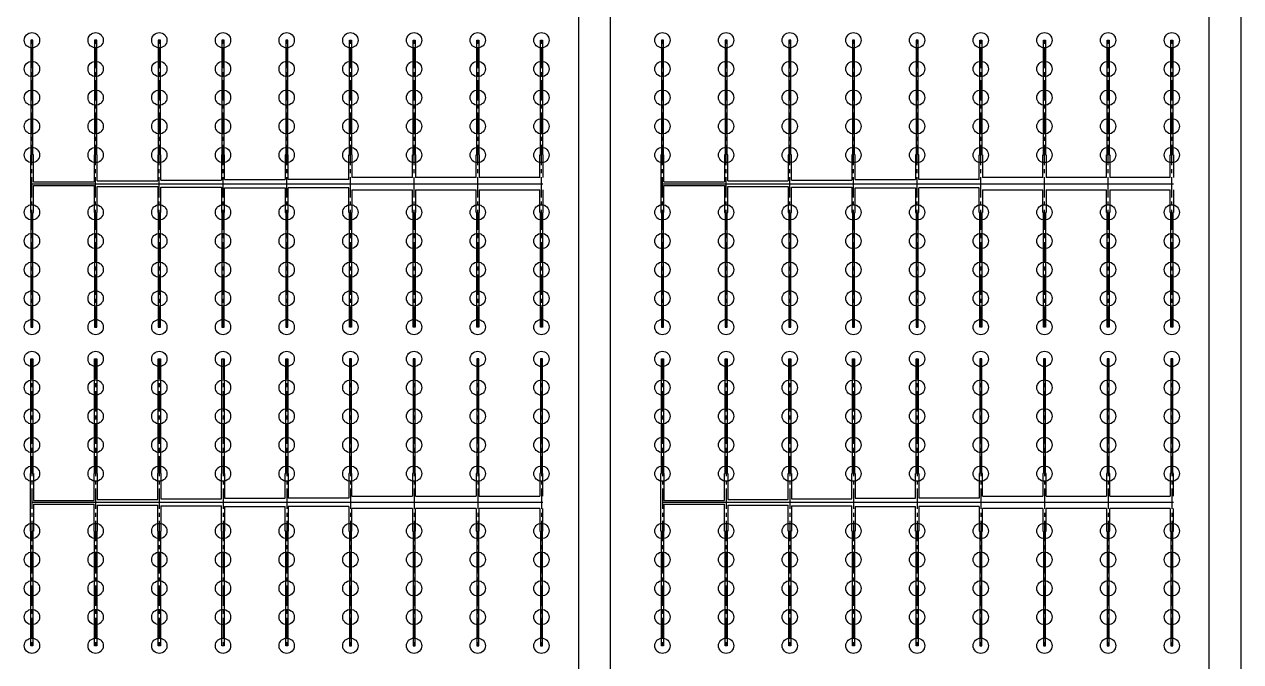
# Model space of a CAD drawing. Header units: millimetres. Extents: x -299291 to 688124, y -407813 to 623474.
# Drawn here: x -235962 to -216861, y 81980 to 91980 of the extents above; entities that cross this region are included whole.
import ezdxf

# ---------------------------------------------------------------- set-up
doc = ezdxf.new("R2010")
doc.units = ezdxf.units.MM
doc.linetypes.add('CENTER', pattern=[50.8, 31.75, -6.35, 6.35, -6.35])
doc.layers.add('轴线', color=6, linetype='CENTER')

msp = doc.modelspace()

# ---------------------------------------------------------------- linework, layer by layer
at = {"ltscale": 10}
for p, q in [((-227261.202, 111980.27), (-227261.202, 87627.619)), ((-227261.202, 111980.27), (-227261.202, 90653.898)), ((-226761.202, 111980.27), (-226761.202, 85302.57)), ((-226761.202, 111980.27), (-226761.202, 87154.41)), ((-217361.202, 111980.27), (-217361.202, 87091.069)), ((-217361.202, 111980.27), (-217361.202, 90653.898)), ((-216861.202, 111980.27), (-216861.202, 84229.47)), ((-216861.202, 111980.27), (-216861.202, 84229.47)), ((-235826.257, 91730.27), (-235858.257, 91730.27)), ((-235858.257, 91730.27), (-235858.257, 89930.27)), ((-235826.257, 89930.27), (-235826.257, 91730.27)), ((-234826.257, 91730.27), (-234858.257, 91730.27)), ((-234858.257, 91730.27), (-234858.257, 89930.27)), ((-234826.257, 89930.27), (-234826.257, 91730.27)), ((-233826.257, 91730.27), (-233858.257, 91730.27)), ((-233858.257, 91730.27), (-233858.257, 89930.27)), ((-233826.257, 89930.27), (-233826.257, 91730.27)), ((-232826.257, 91730.27), (-232858.257, 91730.27)), ((-232858.257, 91730.27), (-232858.257, 89930.27)), ((-232826.257, 89930.27), (-232826.257, 91730.27)), ((-231826.257, 91730.27), (-231858.257, 91730.27)), ((-231858.257, 91730.27), (-231858.257, 89930.27)), ((-231826.257, 89930.27), (-231826.257, 91730.27)), ((-230858.257, 89930.27), (-230858.257, 91730.27)), ((-230858.257, 91730.27), (-230826.257, 91730.27)), ((-230826.257, 91730.27), (-230826.257, 89930.27)), ((-229858.257, 89930.27), (-229858.257, 91730.27)), ((-229858.257, 91730.27), (-229826.257, 91730.27)), ((-229826.257, 91730.27), (-229826.257, 89930.27)), ((-228858.257, 89930.27), (-228858.257, 91730.27)), ((-228858.257, 91730.27), (-228826.257, 91730.27)), ((-228826.257, 91730.27), (-228826.257, 89930.27)), ((-227858.257, 89930.27), (-227858.257, 91730.27)), ((-227858.257, 91730.27), (-227826.257, 91730.27)), ((-227826.257, 91730.27), (-227826.257, 89930.27)), ((-225926.257, 91730.27), (-225958.257, 91730.27)), ((-225958.257, 91730.27), (-225958.257, 89930.27)), ((-225926.257, 89930.27), (-225926.257, 91730.27)), ((-224926.257, 91730.27), (-224958.257, 91730.27)), ((-224958.257, 91730.27), (-224958.257, 89930.27)), ((-224926.257, 89930.27), (-224926.257, 91730.27)), ((-223926.257, 91730.27), (-223958.257, 91730.27)), ((-223958.257, 91730.27), (-223958.257, 89930.27)), ((-223926.257, 89930.27), (-223926.257, 91730.27)), ((-222926.257, 91730.27), (-222958.257, 91730.27)), ((-222958.257, 91730.27), (-222958.257, 89930.27)), ((-222926.257, 89930.27), (-222926.257, 91730.27)), ((-221926.257, 91730.27), (-221958.257, 91730.27)), ((-221958.257, 91730.27), (-221958.257, 89930.27)), ((-221926.257, 89930.27), (-221926.257, 91730.27)), ((-220958.257, 89930.27), (-220958.257, 91730.27)), ((-220958.257, 91730.27), (-220926.257, 91730.27)), ((-220926.257, 91730.27), (-220926.257, 89930.27)), ((-219958.257, 89930.27), (-219958.257, 91730.27)), ((-219958.257, 91730.27), (-219926.257, 91730.27)), ((-219926.257, 91730.27), (-219926.257, 89930.27)), ((-218958.257, 89930.27), (-218958.257, 91730.27)), ((-218958.257, 91730.27), (-218926.257, 91730.27)), ((-218926.257, 91730.27), (-218926.257, 89930.27)), ((-217958.257, 89930.27), (-217958.257, 91730.27)), ((-217958.257, 91730.27), (-217926.257, 91730.27)), ((-217926.257, 91730.27), (-217926.257, 89930.27)), ((-227261.202, 90653.898), (-227261.202, 21980.27)), ((-217361.202, 90653.898), (-217361.202, 21980.27)), ((-235858.257, 89930.27), (-235867.257, 89930.27)), ((-235867.257, 89930.27), (-235867.257, 89030.27)), ((-235817.257, 89930.27), (-235826.257, 89930.27)), ((-235817.257, 89510.27), (-235817.257, 89930.27)), ((-234858.257, 89930.27), (-234867.257, 89930.27)), ((-234867.257, 89930.27), (-234867.257, 89510.27)), ((-234817.257, 89930.27), (-234826.257, 89930.27)), ((-234817.257, 89525.27), (-234817.257, 89930.27)), ((-233858.257, 89930.27), (-233867.257, 89930.27)), ((-233867.257, 89930.27), (-233867.257, 89525.27)), ((-233817.257, 89930.27), (-233826.257, 89930.27)), ((-233817.257, 89535.27), (-233817.257, 89930.27)), ((-232858.257, 89930.27), (-232867.257, 89930.27)), ((-232867.257, 89930.27), (-232867.257, 89535.27)), ((-232817.257, 89930.27), (-232826.257, 89930.27)), ((-232817.257, 89545.27), (-232817.257, 89930.27)), ((-231858.257, 89930.27), (-231867.257, 89930.27)), ((-231867.257, 89930.27), (-231867.257, 89545.27)), ((-231817.257, 89930.27), (-231826.257, 89930.27)), ((-231817.257, 89545.27), (-231817.257, 89930.27)), ((-230867.257, 89545.27), (-230867.257, 89930.27)), ((-230867.257, 89930.27), (-230858.257, 89930.27)), ((-230826.257, 89930.27), (-230817.257, 89930.27)), ((-230817.257, 89930.27), (-230817.257, 89575.27)), ((-229867.257, 89575.27), (-229867.257, 89930.27)), ((-229867.257, 89930.27), (-229858.257, 89930.27)), ((-229826.257, 89930.27), (-229817.257, 89930.27)), ((-229817.257, 89930.27), (-229817.257, 89575.27)), ((-228867.257, 89575.27), (-228867.257, 89930.27)), ((-228867.257, 89930.27), (-228858.257, 89930.27)), ((-228826.257, 89930.27), (-228817.257, 89930.27)), ((-228817.257, 89930.27), (-228817.257, 89575.27)), ((-227867.257, 89575.27), (-227867.257, 89930.27)), ((-227867.257, 89930.27), (-227858.257, 89930.27)), ((-227826.257, 89930.27), (-227817.257, 89930.27)), ((-227817.257, 89930.27), (-227817.257, 89575.27)), ((-225958.257, 89930.27), (-225967.257, 89930.27)), ((-225967.257, 89930.27), (-225967.257, 89030.27)), ((-225917.257, 89930.27), (-225926.257, 89930.27)), ((-225917.257, 89510.27), (-225917.257, 89930.27)), ((-224958.257, 89930.27), (-224967.257, 89930.27)), ((-224967.257, 89930.27), (-224967.257, 89510.27)), ((-224917.257, 89930.27), (-224926.257, 89930.27)), ((-224917.257, 89525.27), (-224917.257, 89930.27)), ((-223958.257, 89930.27), (-223967.257, 89930.27)), ((-223967.257, 89930.27), (-223967.257, 89525.27)), ((-223917.257, 89930.27), (-223926.257, 89930.27)), ((-223917.257, 89535.27), (-223917.257, 89930.27)), ((-222958.257, 89930.27), (-222967.257, 89930.27)), ((-222967.257, 89930.27), (-222967.257, 89535.27)), ((-222917.257, 89930.27), (-222926.257, 89930.27)), ((-222917.257, 89545.27), (-222917.257, 89930.27)), ((-221958.257, 89930.27), (-221967.257, 89930.27)), ((-221967.257, 89930.27), (-221967.257, 89545.27)), ((-221917.257, 89930.27), (-221926.257, 89930.27)), ((-221917.257, 89545.27), (-221917.257, 89930.27)), ((-220967.257, 89545.27), (-220967.257, 89930.27)), ((-220967.257, 89930.27), (-220958.257, 89930.27)), ((-220926.257, 89930.27), (-220917.257, 89930.27)), ((-220917.257, 89930.27), (-220917.257, 89575.27)), ((-219967.257, 89575.27), (-219967.257, 89930.27)), ((-219967.257, 89930.27), (-219958.257, 89930.27)), ((-219926.257, 89930.27), (-219917.257, 89930.27)), ((-219917.257, 89930.27), (-219917.257, 89575.27)), ((-218967.257, 89575.27), (-218967.257, 89930.27)), ((-218967.257, 89930.27), (-218958.257, 89930.27)), ((-218926.257, 89930.27), (-218917.257, 89930.27)), ((-218917.257, 89930.27), (-218917.257, 89575.27)), ((-217967.257, 89575.27), (-217967.257, 89930.27)), ((-217967.257, 89930.27), (-217958.257, 89930.27)), ((-217926.257, 89930.27), (-217917.257, 89930.27)), ((-217917.257, 89930.27), (-217917.257, 89575.27)), ((-235842.257, 89480.27), (-227817.257, 89480.27)), ((-235817.257, 89510.27), (-234867.257, 89510.27)), ((-235817.257, 89030.27), (-235817.257, 89450.27)), ((-235817.257, 89450.27), (-234867.257, 89450.27)), ((-234867.257, 89450.27), (-234867.257, 89030.27)), ((-234817.257, 89525.27), (-233867.257, 89525.27)), ((-234817.257, 89030.27), (-234817.257, 89435.27)), ((-234817.257, 89435.27), (-233867.257, 89435.27)), ((-233867.257, 89435.27), (-233867.257, 89030.27)), ((-233817.257, 89535.27), (-232867.257, 89535.27)), ((-233817.257, 89030.27), (-233817.257, 89425.27)), ((-233817.257, 89425.27), (-232867.257, 89425.27)), ((-232867.257, 89425.27), (-232867.257, 89030.27)), ((-232817.257, 89545.27), (-231867.257, 89545.27)), ((-232817.257, 89030.27), (-232817.257, 89415.27)), ((-232817.257, 89415.27), (-231867.257, 89415.27)), ((-231867.257, 89415.27), (-231867.257, 89030.27)), ((-230867.257, 89545.27), (-231817.257, 89545.27)), ((-231817.257, 89030.27), (-231817.257, 89415.27)), ((-230867.257, 89415.27), (-231817.257, 89415.27)), ((-230867.257, 89030.27), (-230867.257, 89415.27)), ((-229867.257, 89575.27), (-230817.257, 89575.27)), ((-228867.257, 89575.27), (-229817.257, 89575.27)), ((-227867.257, 89575.27), (-228817.257, 89575.27)), ((-225942.257, 89480.27), (-217917.257, 89480.27)), ((-225917.257, 89510.27), (-224967.257, 89510.27)), ((-225917.257, 89030.27), (-225917.257, 89450.27)), ((-225917.257, 89450.27), (-224967.257, 89450.27)), ((-224967.257, 89450.27), (-224967.257, 89030.27)), ((-224917.257, 89525.27), (-223967.257, 89525.27)), ((-224917.257, 89030.27), (-224917.257, 89435.27)), ((-224917.257, 89435.27), (-223967.257, 89435.27)), ((-223967.257, 89435.27), (-223967.257, 89030.27)), ((-223917.257, 89535.27), (-222967.257, 89535.27)), ((-223917.257, 89030.27), (-223917.257, 89425.27)), ((-223917.257, 89425.27), (-222967.257, 89425.27)), ((-222967.257, 89425.27), (-222967.257, 89030.27)), ((-222917.257, 89545.27), (-221967.257, 89545.27)), ((-222917.257, 89030.27), (-222917.257, 89415.27)), ((-222917.257, 89415.27), (-221967.257, 89415.27)), ((-221967.257, 89415.27), (-221967.257, 89030.27)), ((-220967.257, 89545.27), (-221917.257, 89545.27)), ((-221917.257, 89030.27), (-221917.257, 89415.27)), ((-220967.257, 89415.27), (-221917.257, 89415.27)), ((-220967.257, 89030.27), (-220967.257, 89415.27)), ((-219967.257, 89575.27), (-220917.257, 89575.27)), ((-218967.257, 89575.27), (-219917.257, 89575.27)), ((-217967.257, 89575.27), (-218917.257, 89575.27)), ((-230817.257, 89385.27), (-230817.257, 89030.27)), ((-230817.257, 89385.27), (-229867.257, 89385.27)), ((-229867.257, 89030.27), (-229867.257, 89385.27)), ((-229817.257, 89385.27), (-229817.257, 89030.27)), ((-229817.257, 89385.27), (-228867.257, 89385.27)), ((-228867.257, 89030.27), (-228867.257, 89385.27)), ((-228817.257, 89385.27), (-228817.257, 89030.27)), ((-228817.257, 89385.27), (-227867.257, 89385.27)), ((-227867.257, 89030.27), (-227867.257, 89385.27)), ((-227817.257, 89385.27), (-227817.257, 89030.27)), ((-220917.257, 89385.27), (-220917.257, 89030.27)), ((-220917.257, 89385.27), (-219967.257, 89385.27)), ((-219967.257, 89030.27), (-219967.257, 89385.27)), ((-219917.257, 89385.27), (-219917.257, 89030.27)), ((-219917.257, 89385.27), (-218967.257, 89385.27)), ((-218967.257, 89030.27), (-218967.257, 89385.27)), ((-218917.257, 89385.27), (-218917.257, 89030.27)), ((-218917.257, 89385.27), (-217967.257, 89385.27)), ((-217967.257, 89030.27), (-217967.257, 89385.27)), ((-217917.257, 89385.27), (-217917.257, 89030.27)), ((-235867.257, 89030.27), (-235858.257, 89030.27)), ((-235858.257, 89030.27), (-235858.257, 87230.27)), ((-235826.257, 87230.27), (-235826.257, 89030.27)), ((-235826.257, 89030.27), (-235817.257, 89030.27)), ((-234867.257, 89030.27), (-234858.257, 89030.27)), ((-234858.257, 89030.27), (-234858.257, 87230.27)), ((-234826.257, 87230.27), (-234826.257, 89030.27)), ((-234826.257, 89030.27), (-234817.257, 89030.27)), ((-233867.257, 89030.27), (-233858.257, 89030.27)), ((-233858.257, 89030.27), (-233858.257, 87230.27)), ((-233826.257, 87230.27), (-233826.257, 89030.27)), ((-233826.257, 89030.27), (-233817.257, 89030.27)), ((-232867.257, 89030.27), (-232858.257, 89030.27)), ((-232858.257, 89030.27), (-232858.257, 87230.27)), ((-232826.257, 87230.27), (-232826.257, 89030.27)), ((-232826.257, 89030.27), (-232817.257, 89030.27)), ((-231867.257, 89030.27), (-231858.257, 89030.27)), ((-231858.257, 89030.27), (-231858.257, 87230.27)), ((-231826.257, 87230.27), (-231826.257, 89030.27)), ((-231826.257, 89030.27), (-231817.257, 89030.27)), ((-230858.257, 89030.27), (-230867.257, 89030.27)), ((-230858.257, 87230.27), (-230858.257, 89030.27)), ((-230817.257, 89030.27), (-230826.257, 89030.27)), ((-230826.257, 89030.27), (-230826.257, 87230.27)), ((-229858.257, 89030.27), (-229867.257, 89030.27)), ((-229858.257, 87230.27), (-229858.257, 89030.27)), ((-229817.257, 89030.27), (-229826.257, 89030.27)), ((-229826.257, 89030.27), (-229826.257, 87230.27)), ((-228858.257, 89030.27), (-228867.257, 89030.27)), ((-228858.257, 87230.27), (-228858.257, 89030.27)), ((-228817.257, 89030.27), (-228826.257, 89030.27)), ((-228826.257, 89030.27), (-228826.257, 87230.27)), ((-227858.257, 89030.27), (-227867.257, 89030.27)), ((-227858.257, 87230.27), (-227858.257, 89030.27)), ((-227817.257, 89030.27), (-227826.257, 89030.27)), ((-227826.257, 89030.27), (-227826.257, 87230.27)), ((-225967.257, 89030.27), (-225958.257, 89030.27)), ((-225958.257, 89030.27), (-225958.257, 87230.27)), ((-225926.257, 87230.27), (-225926.257, 89030.27)), ((-225926.257, 89030.27), (-225917.257, 89030.27)), ((-224967.257, 89030.27), (-224958.257, 89030.27)), ((-224958.257, 89030.27), (-224958.257, 87230.27)), ((-224926.257, 87230.27), (-224926.257, 89030.27)), ((-224926.257, 89030.27), (-224917.257, 89030.27)), ((-223967.257, 89030.27), (-223958.257, 89030.27)), ((-223958.257, 89030.27), (-223958.257, 87230.27)), ((-223926.257, 87230.27), (-223926.257, 89030.27)), ((-223926.257, 89030.27), (-223917.257, 89030.27)), ((-222967.257, 89030.27), (-222958.257, 89030.27)), ((-222958.257, 89030.27), (-222958.257, 87230.27)), ((-222926.257, 87230.27), (-222926.257, 89030.27)), ((-222926.257, 89030.27), (-222917.257, 89030.27)), ((-221967.257, 89030.27), (-221958.257, 89030.27)), ((-221958.257, 89030.27), (-221958.257, 87230.27)), ((-221926.257, 87230.27), (-221926.257, 89030.27)), ((-221926.257, 89030.27), (-221917.257, 89030.27)), ((-220958.257, 89030.27), (-220967.257, 89030.27)), ((-220958.257, 87230.27), (-220958.257, 89030.27)), ((-220917.257, 89030.27), (-220926.257, 89030.27)), ((-220926.257, 89030.27), (-220926.257, 87230.27)), ((-219958.257, 89030.27), (-219967.257, 89030.27)), ((-219958.257, 87230.27), (-219958.257, 89030.27)), ((-219917.257, 89030.27), (-219926.257, 89030.27)), ((-219926.257, 89030.27), (-219926.257, 87230.27)), ((-218958.257, 89030.27), (-218967.257, 89030.27)), ((-218958.257, 87230.27), (-218958.257, 89030.27)), ((-218917.257, 89030.27), (-218926.257, 89030.27)), ((-218926.257, 89030.27), (-218926.257, 87230.27)), ((-217958.257, 89030.27), (-217967.257, 89030.27)), ((-217958.257, 87230.27), (-217958.257, 89030.27)), ((-217917.257, 89030.27), (-217926.257, 89030.27)), ((-217926.257, 89030.27), (-217926.257, 87230.27)), ((-227261.202, 87627.619), (-227261.202, 21980.27)), ((-235858.257, 87230.27), (-235826.257, 87230.27)), ((-234858.257, 87230.27), (-234826.257, 87230.27)), ((-233858.257, 87230.27), (-233826.257, 87230.27)), ((-232858.257, 87230.27), (-232826.257, 87230.27)), ((-231858.257, 87230.27), (-231826.257, 87230.27)), ((-230826.257, 87230.27), (-230858.257, 87230.27)), ((-229826.257, 87230.27), (-229858.257, 87230.27)), ((-228826.257, 87230.27), (-228858.257, 87230.27)), ((-227826.257, 87230.27), (-227858.257, 87230.27)), ((-226761.202, 87154.41), (-226761.202, 21980.27)), ((-225958.257, 87230.27), (-225926.257, 87230.27)), ((-224958.257, 87230.27), (-224926.257, 87230.27)), ((-223958.257, 87230.27), (-223926.257, 87230.27)), ((-222958.257, 87230.27), (-222926.257, 87230.27)), ((-221958.257, 87230.27), (-221926.257, 87230.27)), ((-220926.257, 87230.27), (-220958.257, 87230.27)), ((-219926.257, 87230.27), (-219958.257, 87230.27)), ((-218926.257, 87230.27), (-218958.257, 87230.27)), ((-217926.257, 87230.27), (-217958.257, 87230.27)), ((-217361.202, 87091.069), (-217361.202, 21980.27)), ((-235858.257, 86730.27), (-235826.257, 86730.27)), ((-235858.257, 84930.27), (-235858.257, 86730.27)), ((-235826.257, 86730.27), (-235826.257, 84930.27)), ((-234858.257, 86730.27), (-234826.257, 86730.27)), ((-234858.257, 84930.27), (-234858.257, 86730.27)), ((-234826.257, 86730.27), (-234826.257, 84930.27)), ((-233858.257, 86730.27), (-233826.257, 86730.27)), ((-233858.257, 84930.27), (-233858.257, 86730.27)), ((-233826.257, 86730.27), (-233826.257, 84930.27)), ((-232858.257, 86730.27), (-232826.257, 86730.27)), ((-232858.257, 84930.27), (-232858.257, 86730.27)), ((-232826.257, 86730.27), (-232826.257, 84930.27)), ((-231858.257, 86730.27), (-231826.257, 86730.27)), ((-231858.257, 84930.27), (-231858.257, 86730.27)), ((-231826.257, 86730.27), (-231826.257, 84930.27)), ((-230826.257, 86730.27), (-230858.257, 86730.27)), ((-230858.257, 86730.27), (-230858.257, 84930.27)), ((-230826.257, 84930.27), (-230826.257, 86730.27)), ((-229826.257, 86730.27), (-229858.257, 86730.27)), ((-229858.257, 86730.27), (-229858.257, 84930.27)), ((-229826.257, 84930.27), (-229826.257, 86730.27)), ((-228826.257, 86730.27), (-228858.257, 86730.27)), ((-228858.257, 86730.27), (-228858.257, 84930.27)), ((-228826.257, 84930.27), (-228826.257, 86730.27)), ((-227826.257, 86730.27), (-227858.257, 86730.27)), ((-227858.257, 86730.27), (-227858.257, 84930.27)), ((-227826.257, 84930.27), (-227826.257, 86730.27)), ((-225958.257, 86730.27), (-225926.257, 86730.27)), ((-225958.257, 84930.27), (-225958.257, 86730.27)), ((-225926.257, 86730.27), (-225926.257, 84930.27)), ((-224958.257, 86730.27), (-224926.257, 86730.27)), ((-224958.257, 84930.27), (-224958.257, 86730.27)), ((-224926.257, 86730.27), (-224926.257, 84930.27)), ((-223958.257, 86730.27), (-223926.257, 86730.27)), ((-223958.257, 84930.27), (-223958.257, 86730.27)), ((-223926.257, 86730.27), (-223926.257, 84930.27)), ((-222958.257, 86730.27), (-222926.257, 86730.27)), ((-222958.257, 84930.27), (-222958.257, 86730.27)), ((-222926.257, 86730.27), (-222926.257, 84930.27)), ((-221958.257, 86730.27), (-221926.257, 86730.27)), ((-221958.257, 84930.27), (-221958.257, 86730.27)), ((-221926.257, 86730.27), (-221926.257, 84930.27)), ((-220926.257, 86730.27), (-220958.257, 86730.27)), ((-220958.257, 86730.27), (-220958.257, 84930.27)), ((-220926.257, 84930.27), (-220926.257, 86730.27)), ((-219926.257, 86730.27), (-219958.257, 86730.27)), ((-219958.257, 86730.27), (-219958.257, 84930.27)), ((-219926.257, 84930.27), (-219926.257, 86730.27)), ((-218926.257, 86730.27), (-218958.257, 86730.27)), ((-218958.257, 86730.27), (-218958.257, 84930.27)), ((-218926.257, 84930.27), (-218926.257, 86730.27)), ((-217926.257, 86730.27), (-217958.257, 86730.27)), ((-217958.257, 86730.27), (-217958.257, 84930.27)), ((-217926.257, 84930.27), (-217926.257, 86730.27)), ((-226761.202, 85302.57), (-226761.202, 21980.27)), ((-235867.257, 84030.27), (-235867.257, 84930.27)), ((-235867.257, 84930.27), (-235858.257, 84930.27)), ((-235826.257, 84930.27), (-235817.257, 84930.27)), ((-235817.257, 84930.27), (-235817.257, 84510.27)), ((-234867.257, 84510.27), (-234867.257, 84930.27)), ((-234867.257, 84930.27), (-234858.257, 84930.27)), ((-234826.257, 84930.27), (-234817.257, 84930.27)), ((-234817.257, 84930.27), (-234817.257, 84525.27)), ((-233867.257, 84525.27), (-233867.257, 84930.27)), ((-233867.257, 84930.27), (-233858.257, 84930.27)), ((-233826.257, 84930.27), (-233817.257, 84930.27)), ((-233817.257, 84930.27), (-233817.257, 84535.27)), ((-232867.257, 84535.27), (-232867.257, 84930.27)), ((-232867.257, 84930.27), (-232858.257, 84930.27)), ((-232826.257, 84930.27), (-232817.257, 84930.27)), ((-232817.257, 84930.27), (-232817.257, 84545.27)), ((-231867.257, 84545.27), (-231867.257, 84930.27)), ((-231867.257, 84930.27), (-231858.257, 84930.27)), ((-231826.257, 84930.27), (-231817.257, 84930.27)), ((-231817.257, 84930.27), (-231817.257, 84545.27)), ((-230858.257, 84930.27), (-230867.257, 84930.27)), ((-230867.257, 84930.27), (-230867.257, 84545.27)), ((-230817.257, 84930.27), (-230826.257, 84930.27)), ((-230817.257, 84575.27), (-230817.257, 84930.27)), ((-229858.257, 84930.27), (-229867.257, 84930.27)), ((-229867.257, 84930.27), (-229867.257, 84575.27)), ((-229817.257, 84930.27), (-229826.257, 84930.27)), ((-229817.257, 84575.27), (-229817.257, 84930.27)), ((-228858.257, 84930.27), (-228867.257, 84930.27)), ((-228867.257, 84930.27), (-228867.257, 84575.27)), ((-228817.257, 84930.27), (-228826.257, 84930.27)), ((-228817.257, 84575.27), (-228817.257, 84930.27)), ((-227858.257, 84930.27), (-227867.257, 84930.27)), ((-227867.257, 84930.27), (-227867.257, 84575.27)), ((-227817.257, 84930.27), (-227826.257, 84930.27)), ((-227817.257, 84575.27), (-227817.257, 84930.27)), ((-225967.257, 84030.27), (-225967.257, 84930.27)), ((-225967.257, 84930.27), (-225958.257, 84930.27)), ((-225926.257, 84930.27), (-225917.257, 84930.27)), ((-225917.257, 84930.27), (-225917.257, 84510.27)), ((-224967.257, 84510.27), (-224967.257, 84930.27)), ((-224967.257, 84930.27), (-224958.257, 84930.27)), ((-224926.257, 84930.27), (-224917.257, 84930.27)), ((-224917.257, 84930.27), (-224917.257, 84525.27)), ((-223967.257, 84525.27), (-223967.257, 84930.27)), ((-223967.257, 84930.27), (-223958.257, 84930.27)), ((-223926.257, 84930.27), (-223917.257, 84930.27)), ((-223917.257, 84930.27), (-223917.257, 84535.27)), ((-222967.257, 84535.27), (-222967.257, 84930.27)), ((-222967.257, 84930.27), (-222958.257, 84930.27)), ((-222926.257, 84930.27), (-222917.257, 84930.27)), ((-222917.257, 84930.27), (-222917.257, 84545.27)), ((-221967.257, 84545.27), (-221967.257, 84930.27)), ((-221967.257, 84930.27), (-221958.257, 84930.27)), ((-221926.257, 84930.27), (-221917.257, 84930.27)), ((-221917.257, 84930.27), (-221917.257, 84545.27)), ((-220958.257, 84930.27), (-220967.257, 84930.27)), ((-220967.257, 84930.27), (-220967.257, 84545.27)), ((-220917.257, 84930.27), (-220926.257, 84930.27)), ((-220917.257, 84575.27), (-220917.257, 84930.27)), ((-219958.257, 84930.27), (-219967.257, 84930.27)), ((-219967.257, 84930.27), (-219967.257, 84575.27)), ((-219917.257, 84930.27), (-219926.257, 84930.27)), ((-219917.257, 84575.27), (-219917.257, 84930.27)), ((-218958.257, 84930.27), (-218967.257, 84930.27)), ((-218967.257, 84930.27), (-218967.257, 84575.27)), ((-218917.257, 84930.27), (-218926.257, 84930.27)), ((-218917.257, 84575.27), (-218917.257, 84930.27)), ((-217958.257, 84930.27), (-217967.257, 84930.27)), ((-217967.257, 84930.27), (-217967.257, 84575.27)), ((-217917.257, 84930.27), (-217926.257, 84930.27)), ((-217917.257, 84575.27), (-217917.257, 84930.27)), ((-235842.257, 84480.27), (-227817.257, 84480.27)), ((-235817.257, 84510.27), (-234867.257, 84510.27)), ((-235817.257, 84450.27), (-235817.257, 84030.27)), ((-235817.257, 84450.27), (-234867.257, 84450.27)), ((-234867.257, 84030.27), (-234867.257, 84450.27)), ((-234817.257, 84525.27), (-233867.257, 84525.27)), ((-234817.257, 84435.27), (-234817.257, 84030.27)), ((-234817.257, 84435.27), (-233867.257, 84435.27)), ((-233867.257, 84030.27), (-233867.257, 84435.27)), ((-233817.257, 84535.27), (-232867.257, 84535.27)), ((-232817.257, 84545.27), (-231867.257, 84545.27)), ((-230867.257, 84545.27), (-231817.257, 84545.27)), ((-230817.257, 84575.27), (-229867.257, 84575.27)), ((-229817.257, 84575.27), (-228867.257, 84575.27)), ((-228817.257, 84575.27), (-227867.257, 84575.27)), ((-225942.257, 84480.27), (-217917.257, 84480.27)), ((-225917.257, 84510.27), (-224967.257, 84510.27)), ((-225917.257, 84450.27), (-225917.257, 84030.27)), ((-225917.257, 84450.27), (-224967.257, 84450.27)), ((-224967.257, 84030.27), (-224967.257, 84450.27)), ((-224917.257, 84525.27), (-223967.257, 84525.27)), ((-224917.257, 84435.27), (-224917.257, 84030.27)), ((-224917.257, 84435.27), (-223967.257, 84435.27)), ((-223967.257, 84030.27), (-223967.257, 84435.27)), ((-223917.257, 84535.27), (-222967.257, 84535.27)), ((-222917.257, 84545.27), (-221967.257, 84545.27)), ((-220967.257, 84545.27), (-221917.257, 84545.27)), ((-220917.257, 84575.27), (-219967.257, 84575.27)), ((-219917.257, 84575.27), (-218967.257, 84575.27)), ((-218917.257, 84575.27), (-217967.257, 84575.27)), ((-233817.257, 84425.27), (-233817.257, 84030.27)), ((-233817.257, 84425.27), (-232867.257, 84425.27)), ((-232867.257, 84030.27), (-232867.257, 84425.27)), ((-232817.257, 84415.27), (-232817.257, 84030.27)), ((-232817.257, 84415.27), (-231867.257, 84415.27)), ((-231867.257, 84030.27), (-231867.257, 84415.27)), ((-231817.257, 84415.27), (-231817.257, 84030.27)), ((-230867.257, 84415.27), (-231817.257, 84415.27)), ((-230867.257, 84415.27), (-230867.257, 84030.27)), ((-230817.257, 84030.27), (-230817.257, 84385.27)), ((-229867.257, 84385.27), (-230817.257, 84385.27)), ((-229867.257, 84385.27), (-229867.257, 84030.27)), ((-229817.257, 84030.27), (-229817.257, 84385.27)), ((-228867.257, 84385.27), (-229817.257, 84385.27)), ((-228867.257, 84385.27), (-228867.257, 84030.27)), ((-228817.257, 84030.27), (-228817.257, 84385.27)), ((-227867.257, 84385.27), (-228817.257, 84385.27)), ((-227867.257, 84385.27), (-227867.257, 84030.27)), ((-227817.257, 84030.27), (-227817.257, 84385.27)), ((-223917.257, 84425.27), (-223917.257, 84030.27)), ((-223917.257, 84425.27), (-222967.257, 84425.27)), ((-222967.257, 84030.27), (-222967.257, 84425.27)), ((-222917.257, 84415.27), (-222917.257, 84030.27)), ((-222917.257, 84415.27), (-221967.257, 84415.27)), ((-221967.257, 84030.27), (-221967.257, 84415.27)), ((-221917.257, 84415.27), (-221917.257, 84030.27)), ((-220967.257, 84415.27), (-221917.257, 84415.27)), ((-220967.257, 84415.27), (-220967.257, 84030.27)), ((-220917.257, 84030.27), (-220917.257, 84385.27)), ((-219967.257, 84385.27), (-220917.257, 84385.27)), ((-219967.257, 84385.27), (-219967.257, 84030.27)), ((-219917.257, 84030.27), (-219917.257, 84385.27)), ((-218967.257, 84385.27), (-219917.257, 84385.27)), ((-218967.257, 84385.27), (-218967.257, 84030.27)), ((-218917.257, 84030.27), (-218917.257, 84385.27)), ((-217967.257, 84385.27), (-218917.257, 84385.27)), ((-217967.257, 84385.27), (-217967.257, 84030.27)), ((-217917.257, 84030.27), (-217917.257, 84385.27)), ((-216861.202, 84229.47), (-216861.202, 21980.27)), ((-235858.257, 84030.27), (-235867.257, 84030.27)), ((-235858.257, 82230.27), (-235858.257, 84030.27)), ((-235817.257, 84030.27), (-235826.257, 84030.27)), ((-235826.257, 84030.27), (-235826.257, 82230.27)), ((-234858.257, 84030.27), (-234867.257, 84030.27)), ((-234858.257, 82230.27), (-234858.257, 84030.27)), ((-234817.257, 84030.27), (-234826.257, 84030.27)), ((-234826.257, 84030.27), (-234826.257, 82230.27)), ((-233858.257, 84030.27), (-233867.257, 84030.27)), ((-233858.257, 82230.27), (-233858.257, 84030.27)), ((-233817.257, 84030.27), (-233826.257, 84030.27)), ((-233826.257, 84030.27), (-233826.257, 82230.27)), ((-232858.257, 84030.27), (-232867.257, 84030.27)), ((-232858.257, 82230.27), (-232858.257, 84030.27)), ((-232817.257, 84030.27), (-232826.257, 84030.27)), ((-232826.257, 84030.27), (-232826.257, 82230.27)), ((-231858.257, 84030.27), (-231867.257, 84030.27)), ((-231858.257, 82230.27), (-231858.257, 84030.27)), ((-231817.257, 84030.27), (-231826.257, 84030.27)), ((-231826.257, 84030.27), (-231826.257, 82230.27)), ((-230867.257, 84030.27), (-230858.257, 84030.27)), ((-230858.257, 84030.27), (-230858.257, 82230.27)), ((-230826.257, 82230.27), (-230826.257, 84030.27)), ((-230826.257, 84030.27), (-230817.257, 84030.27)), ((-229867.257, 84030.27), (-229858.257, 84030.27)), ((-229858.257, 84030.27), (-229858.257, 82230.27)), ((-229826.257, 82230.27), (-229826.257, 84030.27)), ((-229826.257, 84030.27), (-229817.257, 84030.27)), ((-228867.257, 84030.27), (-228858.257, 84030.27)), ((-228858.257, 84030.27), (-228858.257, 82230.27)), ((-228826.257, 82230.27), (-228826.257, 84030.27)), ((-228826.257, 84030.27), (-228817.257, 84030.27)), ((-227867.257, 84030.27), (-227858.257, 84030.27)), ((-227858.257, 84030.27), (-227858.257, 82230.27)), ((-227826.257, 82230.27), (-227826.257, 84030.27)), ((-227826.257, 84030.27), (-227817.257, 84030.27)), ((-225958.257, 84030.27), (-225967.257, 84030.27)), ((-225958.257, 82230.27), (-225958.257, 84030.27)), ((-225917.257, 84030.27), (-225926.257, 84030.27)), ((-225926.257, 84030.27), (-225926.257, 82230.27)), ((-224958.257, 84030.27), (-224967.257, 84030.27)), ((-224958.257, 82230.27), (-224958.257, 84030.27)), ((-224917.257, 84030.27), (-224926.257, 84030.27)), ((-224926.257, 84030.27), (-224926.257, 82230.27)), ((-223958.257, 84030.27), (-223967.257, 84030.27)), ((-223958.257, 82230.27), (-223958.257, 84030.27)), ((-223917.257, 84030.27), (-223926.257, 84030.27)), ((-223926.257, 84030.27), (-223926.257, 82230.27)), ((-222958.257, 84030.27), (-222967.257, 84030.27)), ((-222958.257, 82230.27), (-222958.257, 84030.27)), ((-222917.257, 84030.27), (-222926.257, 84030.27)), ((-222926.257, 84030.27), (-222926.257, 82230.27)), ((-221958.257, 84030.27), (-221967.257, 84030.27)), ((-221958.257, 82230.27), (-221958.257, 84030.27)), ((-221917.257, 84030.27), (-221926.257, 84030.27)), ((-221926.257, 84030.27), (-221926.257, 82230.27)), ((-220967.257, 84030.27), (-220958.257, 84030.27)), ((-220958.257, 84030.27), (-220958.257, 82230.27)), ((-220926.257, 82230.27), (-220926.257, 84030.27)), ((-220926.257, 84030.27), (-220917.257, 84030.27)), ((-219967.257, 84030.27), (-219958.257, 84030.27)), ((-219958.257, 84030.27), (-219958.257, 82230.27)), ((-219926.257, 82230.27), (-219926.257, 84030.27)), ((-219926.257, 84030.27), (-219917.257, 84030.27)), ((-218967.257, 84030.27), (-218958.257, 84030.27)), ((-218958.257, 84030.27), (-218958.257, 82230.27)), ((-218926.257, 82230.27), (-218926.257, 84030.27)), ((-218926.257, 84030.27), (-218917.257, 84030.27)), ((-217967.257, 84030.27), (-217958.257, 84030.27)), ((-217958.257, 84030.27), (-217958.257, 82230.27)), ((-217926.257, 82230.27), (-217926.257, 84030.27)), ((-217926.257, 84030.27), (-217917.257, 84030.27)), ((-235826.257, 82230.27), (-235858.257, 82230.27)), ((-234826.257, 82230.27), (-234858.257, 82230.27)), ((-233826.257, 82230.27), (-233858.257, 82230.27)), ((-232826.257, 82230.27), (-232858.257, 82230.27)), ((-231826.257, 82230.27), (-231858.257, 82230.27)), ((-230858.257, 82230.27), (-230826.257, 82230.27)), ((-229858.257, 82230.27), (-229826.257, 82230.27)), ((-228858.257, 82230.27), (-228826.257, 82230.27)), ((-227858.257, 82230.27), (-227826.257, 82230.27)), ((-225926.257, 82230.27), (-225958.257, 82230.27)), ((-224926.257, 82230.27), (-224958.257, 82230.27)), ((-223926.257, 82230.27), (-223958.257, 82230.27)), ((-222926.257, 82230.27), (-222958.257, 82230.27)), ((-221926.257, 82230.27), (-221958.257, 82230.27)), ((-220958.257, 82230.27), (-220926.257, 82230.27)), ((-219958.257, 82230.27), (-219926.257, 82230.27)), ((-218958.257, 82230.27), (-218926.257, 82230.27)), ((-217958.257, 82230.27), (-217926.257, 82230.27))]:
    msp.add_line(p, q, dxfattribs=at)
for centre in [(-235842.257, 91730.27), (-234842.257, 91730.27), (-233842.257, 91730.27), (-232842.257, 91730.27), (-231842.257, 91730.27), (-230842.257, 91730.27), (-229842.257, 91730.27), (-228842.257, 91730.27), (-227842.257, 91730.27), (-225942.257, 91730.27), (-224942.257, 91730.27), (-223942.257, 91730.27), (-222942.257, 91730.27), (-221942.257, 91730.27), (-220942.257, 91730.27), (-219942.257, 91730.27), (-218942.257, 91730.27), (-217942.257, 91730.27), (-235842.257, 91280.27), (-234842.257, 91280.27), (-233842.257, 91280.27), (-232842.257, 91280.27), (-231842.257, 91280.27), (-230842.257, 91280.27), (-229842.257, 91280.27), (-228842.257, 91280.27), (-227842.257, 91280.27), (-225942.257, 91280.27), (-224942.257, 91280.27), (-223942.257, 91280.27), (-222942.257, 91280.27), (-221942.257, 91280.27), (-220942.257, 91280.27), (-219942.257, 91280.27), (-218942.257, 91280.27), (-217942.257, 91280.27), (-235842.257, 90830.27), (-234842.257, 90830.27), (-233842.257, 90830.27), (-232842.257, 90830.27), (-231842.257, 90830.27), (-230842.257, 90830.27), (-229842.257, 90830.27), (-228842.257, 90830.27), (-227842.257, 90830.27), (-225942.257, 90830.27), (-224942.257, 90830.27), (-223942.257, 90830.27), (-222942.257, 90830.27), (-221942.257, 90830.27), (-220942.257, 90830.27), (-219942.257, 90830.27), (-218942.257, 90830.27), (-217942.257, 90830.27), (-235842.257, 90380.27), (-234842.257, 90380.27), (-233842.257, 90380.27), (-232842.257, 90380.27), (-231842.257, 90380.27), (-230842.257, 90380.27), (-229842.257, 90380.27), (-228842.257, 90380.27), (-227842.257, 90380.27), (-225942.257, 90380.27), (-224942.257, 90380.27), (-223942.257, 90380.27), (-222942.257, 90380.27), (-221942.257, 90380.27), (-220942.257, 90380.27), (-219942.257, 90380.27), (-218942.257, 90380.27), (-217942.257, 90380.27), (-235842.257, 89930.27), (-234842.257, 89930.27), (-233842.257, 89930.27), (-232842.257, 89930.27), (-231842.257, 89930.27), (-230842.257, 89930.27), (-229842.257, 89930.27), (-228842.257, 89930.27), (-227842.257, 89930.27), (-225942.257, 89930.27), (-224942.257, 89930.27), (-223942.257, 89930.27), (-222942.257, 89930.27), (-221942.257, 89930.27), (-220942.257, 89930.27), (-219942.257, 89930.27), (-218942.257, 89930.27), (-217942.257, 89930.27), (-235842.257, 89030.27), (-234842.257, 89030.27), (-233842.257, 89030.27), (-232842.257, 89030.27), (-231842.257, 89030.27), (-230842.257, 89030.27), (-229842.257, 89030.27), (-228842.257, 89030.27), (-227842.257, 89030.27), (-225942.257, 89030.27), (-224942.257, 89030.27), (-223942.257, 89030.27), (-222942.257, 89030.27), (-221942.257, 89030.27), (-220942.257, 89030.27), (-219942.257, 89030.27), (-218942.257, 89030.27), (-217942.257, 89030.27), (-235842.257, 88580.27), (-234842.257, 88580.27), (-233842.257, 88580.27), (-232842.257, 88580.27), (-231842.257, 88580.27), (-230842.257, 88580.27), (-229842.257, 88580.27), (-228842.257, 88580.27), (-227842.257, 88580.27), (-225942.257, 88580.27), (-224942.257, 88580.27), (-223942.257, 88580.27), (-222942.257, 88580.27), (-221942.257, 88580.27), (-220942.257, 88580.27), (-219942.257, 88580.27), (-218942.257, 88580.27), (-217942.257, 88580.27), (-235842.257, 88130.27), (-234842.257, 88130.27), (-233842.257, 88130.27), (-232842.257, 88130.27), (-231842.257, 88130.27), (-230842.257, 88130.27), (-229842.257, 88130.27), (-228842.257, 88130.27), (-227842.257, 88130.27), (-225942.257, 88130.27), (-224942.257, 88130.27), (-223942.257, 88130.27), (-222942.257, 88130.27), (-221942.257, 88130.27), (-220942.257, 88130.27), (-219942.257, 88130.27), (-218942.257, 88130.27), (-217942.257, 88130.27), (-235842.257, 87680.27), (-234842.257, 87680.27), (-233842.257, 87680.27), (-232842.257, 87680.27), (-231842.257, 87680.27), (-230842.257, 87680.27), (-229842.257, 87680.27), (-228842.257, 87680.27), (-227842.257, 87680.27), (-225942.257, 87680.27), (-224942.257, 87680.27), (-223942.257, 87680.27), (-222942.257, 87680.27), (-221942.257, 87680.27), (-220942.257, 87680.27), (-219942.257, 87680.27), (-218942.257, 87680.27), (-217942.257, 87680.27), (-235842.257, 87230.27), (-234842.257, 87230.27), (-233842.257, 87230.27), (-232842.257, 87230.27), (-231842.257, 87230.27), (-230842.257, 87230.27), (-229842.257, 87230.27), (-228842.257, 87230.27), (-227842.257, 87230.27), (-225942.257, 87230.27), (-224942.257, 87230.27), (-223942.257, 87230.27), (-222942.257, 87230.27), (-221942.257, 87230.27), (-220942.257, 87230.27), (-219942.257, 87230.27), (-218942.257, 87230.27), (-217942.257, 87230.27), (-235842.257, 86730.27), (-234842.257, 86730.27), (-233842.257, 86730.27), (-232842.257, 86730.27), (-231842.257, 86730.27), (-230842.257, 86730.27), (-229842.257, 86730.27), (-228842.257, 86730.27), (-227842.257, 86730.27), (-225942.257, 86730.27), (-224942.257, 86730.27), (-223942.257, 86730.27), (-222942.257, 86730.27), (-221942.257, 86730.27), (-220942.257, 86730.27), (-219942.257, 86730.27), (-218942.257, 86730.27), (-217942.257, 86730.27), (-235842.257, 86280.27), (-234842.257, 86280.27), (-233842.257, 86280.27), (-232842.257, 86280.27), (-231842.257, 86280.27), (-230842.257, 86280.27), (-229842.257, 86280.27), (-228842.257, 86280.27), (-227842.257, 86280.27), (-225942.257, 86280.27), (-224942.257, 86280.27), (-223942.257, 86280.27), (-222942.257, 86280.27), (-221942.257, 86280.27), (-220942.257, 86280.27), (-219942.257, 86280.27), (-218942.257, 86280.27), (-217942.257, 86280.27), (-235842.257, 85830.27), (-234842.257, 85830.27), (-233842.257, 85830.27), (-232842.257, 85830.27), (-231842.257, 85830.27), (-230842.257, 85830.27), (-229842.257, 85830.27), (-228842.257, 85830.27), (-227842.257, 85830.27), (-225942.257, 85830.27), (-224942.257, 85830.27), (-223942.257, 85830.27), (-222942.257, 85830.27), (-221942.257, 85830.27), (-220942.257, 85830.27), (-219942.257, 85830.27), (-218942.257, 85830.27), (-217942.257, 85830.27), (-235842.257, 85380.27), (-234842.257, 85380.27), (-233842.257, 85380.27), (-232842.257, 85380.27), (-231842.257, 85380.27), (-230842.257, 85380.27), (-229842.257, 85380.27), (-228842.257, 85380.27), (-227842.257, 85380.27), (-225942.257, 85380.27), (-224942.257, 85380.27), (-223942.257, 85380.27), (-222942.257, 85380.27), (-221942.257, 85380.27), (-220942.257, 85380.27), (-219942.257, 85380.27), (-218942.257, 85380.27), (-217942.257, 85380.27), (-235842.257, 84930.27), (-234842.257, 84930.27), (-233842.257, 84930.27), (-232842.257, 84930.27), (-231842.257, 84930.27), (-230842.257, 84930.27), (-229842.257, 84930.27), (-228842.257, 84930.27), (-227842.257, 84930.27), (-225942.257, 84930.27), (-224942.257, 84930.27), (-223942.257, 84930.27), (-222942.257, 84930.27), (-221942.257, 84930.27), (-220942.257, 84930.27), (-219942.257, 84930.27), (-218942.257, 84930.27), (-217942.257, 84930.27), (-235842.257, 84030.27), (-234842.257, 84030.27), (-233842.257, 84030.27), (-232842.257, 84030.27), (-231842.257, 84030.27), (-230842.257, 84030.27), (-229842.257, 84030.27), (-228842.257, 84030.27), (-227842.257, 84030.27), (-225942.257, 84030.27), (-224942.257, 84030.27), (-223942.257, 84030.27), (-222942.257, 84030.27), (-221942.257, 84030.27), (-220942.257, 84030.27), (-219942.257, 84030.27), (-218942.257, 84030.27), (-217942.257, 84030.27), (-235842.257, 83580.27), (-234842.257, 83580.27), (-233842.257, 83580.27), (-232842.257, 83580.27), (-231842.257, 83580.27), (-230842.257, 83580.27), (-229842.257, 83580.27), (-228842.257, 83580.27), (-227842.257, 83580.27), (-225942.257, 83580.27), (-224942.257, 83580.27), (-223942.257, 83580.27), (-222942.257, 83580.27), (-221942.257, 83580.27), (-220942.257, 83580.27), (-219942.257, 83580.27), (-218942.257, 83580.27), (-217942.257, 83580.27), (-235842.257, 83130.27), (-234842.257, 83130.27), (-233842.257, 83130.27), (-232842.257, 83130.27), (-231842.257, 83130.27), (-230842.257, 83130.27), (-229842.257, 83130.27), (-228842.257, 83130.27), (-227842.257, 83130.27), (-225942.257, 83130.27), (-224942.257, 83130.27), (-223942.257, 83130.27), (-222942.257, 83130.27), (-221942.257, 83130.27), (-220942.257, 83130.27), (-219942.257, 83130.27), (-218942.257, 83130.27), (-217942.257, 83130.27), (-235842.257, 82680.27), (-234842.257, 82680.27), (-233842.257, 82680.27), (-232842.257, 82680.27), (-231842.257, 82680.27), (-230842.257, 82680.27), (-229842.257, 82680.27), (-228842.257, 82680.27), (-227842.257, 82680.27), (-225942.257, 82680.27), (-224942.257, 82680.27), (-223942.257, 82680.27), (-222942.257, 82680.27), (-221942.257, 82680.27), (-220942.257, 82680.27), (-219942.257, 82680.27), (-218942.257, 82680.27), (-217942.257, 82680.27), (-235842.257, 82230.27), (-234842.257, 82230.27), (-233842.257, 82230.27), (-232842.257, 82230.27), (-231842.257, 82230.27), (-230842.257, 82230.27), (-229842.257, 82230.27), (-228842.257, 82230.27), (-227842.257, 82230.27), (-225942.257, 82230.27), (-224942.257, 82230.27), (-223942.257, 82230.27), (-222942.257, 82230.27), (-221942.257, 82230.27), (-220942.257, 82230.27), (-219942.257, 82230.27), (-218942.257, 82230.27), (-217942.257, 82230.27)]:
    msp.add_circle(centre, 120, dxfattribs=at)
at = {"layer": '轴线', "ltscale": 10}
for p, q in [((-235842.257, 87230.27), (-235842.257, 91730.27)), ((-234842.257, 87230.27), (-234842.257, 91730.27)), ((-234842.257, 87230.27), (-234842.257, 91730.27)), ((-233842.257, 87230.27), (-233842.257, 91730.27)), ((-233842.257, 87230.27), (-233842.257, 91730.27)), ((-232842.257, 87230.27), (-232842.257, 91730.27)), ((-232842.257, 87230.27), (-232842.257, 91730.27)), ((-231842.257, 87230.27), (-231842.257, 91730.27)), ((-231842.257, 87230.27), (-231842.257, 91730.27)), ((-230842.257, 87230.27), (-230842.257, 91730.27)), ((-230842.257, 87230.27), (-230842.257, 91730.27)), ((-229842.257, 87230.27), (-229842.257, 91730.27)), ((-229842.257, 87230.27), (-229842.257, 91730.27)), ((-228842.257, 87230.27), (-228842.257, 91730.27)), ((-228842.257, 87230.27), (-228842.257, 91730.27)), ((-227842.257, 87230.27), (-227842.257, 91730.27)), ((-225942.257, 87230.27), (-225942.257, 91730.27)), ((-224942.257, 87230.27), (-224942.257, 91730.27)), ((-224942.257, 87230.27), (-224942.257, 91730.27)), ((-223942.257, 87230.27), (-223942.257, 91730.27)), ((-223942.257, 87230.27), (-223942.257, 91730.27)), ((-222942.257, 87230.27), (-222942.257, 91730.27)), ((-222942.257, 87230.27), (-222942.257, 91730.27)), ((-221942.257, 87230.27), (-221942.257, 91730.27)), ((-221942.257, 87230.27), (-221942.257, 91730.27)), ((-220942.257, 87230.27), (-220942.257, 91730.27)), ((-220942.257, 87230.27), (-220942.257, 91730.27)), ((-219942.257, 87230.27), (-219942.257, 91730.27)), ((-219942.257, 87230.27), (-219942.257, 91730.27)), ((-218942.257, 87230.27), (-218942.257, 91730.27)), ((-218942.257, 87230.27), (-218942.257, 91730.27)), ((-217942.257, 87230.27), (-217942.257, 91730.27)), ((-235842.257, 86730.27), (-235842.257, 82230.27)), ((-234842.257, 86730.27), (-234842.257, 82230.27)), ((-234842.257, 86730.27), (-234842.257, 82230.27)), ((-233842.257, 86730.27), (-233842.257, 82230.27)), ((-233842.257, 86730.27), (-233842.257, 82230.27)), ((-232842.257, 86730.27), (-232842.257, 82230.27)), ((-232842.257, 86730.27), (-232842.257, 82230.27)), ((-231842.257, 86730.27), (-231842.257, 82230.27)), ((-231842.257, 86730.27), (-231842.257, 82230.27)), ((-230842.257, 86730.27), (-230842.257, 82230.27)), ((-230842.257, 86730.27), (-230842.257, 82230.27)), ((-229842.257, 86730.27), (-229842.257, 82230.27)), ((-229842.257, 86730.27), (-229842.257, 82230.27)), ((-228842.257, 86730.27), (-228842.257, 82230.27)), ((-228842.257, 86730.27), (-228842.257, 82230.27)), ((-227842.257, 86730.27), (-227842.257, 82230.27)), ((-225942.257, 86730.27), (-225942.257, 82230.27)), ((-224942.257, 86730.27), (-224942.257, 82230.27)), ((-224942.257, 86730.27), (-224942.257, 82230.27)), ((-223942.257, 86730.27), (-223942.257, 82230.27)), ((-223942.257, 86730.27), (-223942.257, 82230.27)), ((-222942.257, 86730.27), (-222942.257, 82230.27)), ((-222942.257, 86730.27), (-222942.257, 82230.27)), ((-221942.257, 86730.27), (-221942.257, 82230.27)), ((-221942.257, 86730.27), (-221942.257, 82230.27)), ((-220942.257, 86730.27), (-220942.257, 82230.27)), ((-220942.257, 86730.27), (-220942.257, 82230.27)), ((-219942.257, 86730.27), (-219942.257, 82230.27)), ((-219942.257, 86730.27), (-219942.257, 82230.27)), ((-218942.257, 86730.27), (-218942.257, 82230.27)), ((-218942.257, 86730.27), (-218942.257, 82230.27)), ((-217942.257, 86730.27), (-217942.257, 82230.27))]:
    msp.add_line(p, q, dxfattribs=at)

doc.saveas('drawing.dxf')
